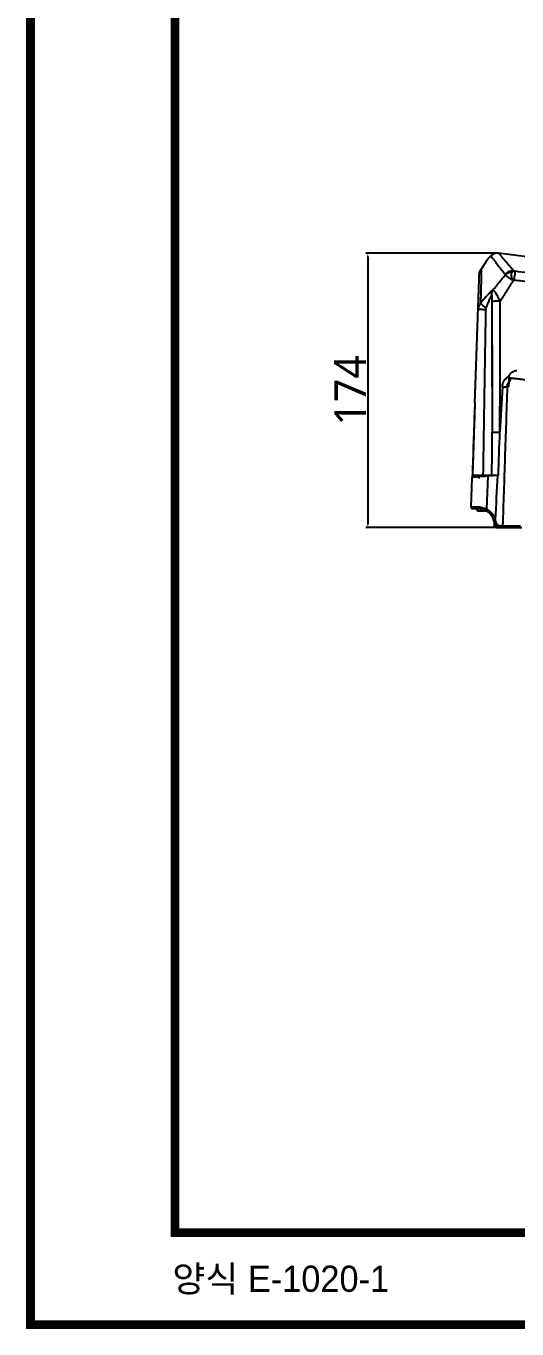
# Model space of a CAD drawing. Header units: millimetres. Extents: x 22 to 2359, y 6 to 1660.
# Drawn here: x 22 to 333, y 6 to 833 of the extents above; entities that cross this region are included whole.
import ezdxf

# ---------------------------------------------------------------- set-up
doc = ezdxf.new("R2010")
doc.units = ezdxf.units.MM
doc.layers.get('0').update_dxf_attribs({"linetype": 'CONTINUOUS'})
doc.layers.get('Defpoints').update_dxf_attribs({"linetype": 'CONTINUOUS'})
doc.layers.add('1LINE', color=7, linetype='CONTINUOUS')
doc.layers.add('256', color=7, linetype='CONTINUOUS')
doc.styles.add('Annotative', font='malgun.ttf')
doc.styles.add('blockfont', font='simplex.shx')
doc.styles.add('hangul2', font='')
doc.styles.get('hangul2').set_extended_font_data('Gulim')
doc.dimstyles.new('WOO', dxfattribs={"dimtxt": 20, "dimasz": 2, "dimexe": 1.25, "dimexo": 0.3, "dimgap": 1, "dimtad": 1, "dimdec": 1, "dimzin": 1, "dimdsep": 46, "dimtxsty": 'Annotative', "dimcen": 0, "dimclrd": 1, "dimclre": 1, "dimclrt": 2, "dimadec": 0, "dimazin": 0, "dimtfac": 1, "dimtdec": 1, "dimtofl": 0, "dimtmove": 0, "dimatfit": 3, "dimfxl": 0, "dimarcsym": 0})

# ---------------------------------------------------------------- blocks, each defined once
blk = doc.blocks.new('*D11')
at = {"layer": '1LINE', "color": 1, "lineweight": -2}
for p, q in [((321.37, 688.46), (237.48, 688.46)), ((238.73, 686.46), (238.73, 516.45)), ((320.05, 514.45), (237.48, 514.45))]:
    blk.add_line(p, q, dxfattribs=at)
at = {"layer": '1LINE', "color": 1}
for points in [[(238.4, 686.46), (239.07, 686.46), (238.73, 688.46)], [(238.4, 516.45), (239.07, 516.45), (238.73, 514.45)]]:
    blk.add_solid(points, dxfattribs=at)
at = {"layer": 'Defpoints', "color": 0}
for p in [(321.67, 688.46), (238.73, 514.45), (320.35, 514.45)]:
    blk.add_point(p, dxfattribs=at)
at = {"layer": '1LINE', "color": 2, "insert": (227.51, 601.46), "char_height": 20, "attachment_point": 5, "rotation": 90, "style": 'Annotative'}
blk.add_mtext('174', dxfattribs=at)

msp = doc.modelspace()

# ---------------------------------------------------------------- linework, layer by layer
for p, q in [((357.41, 683.87), (321.67, 688.46)), ((304.3, 527.49), (304.95, 545.97)), ((305.01, 547.66), (304.96, 546.39)), ((305.19, 552.93), (305.09, 550.11)), ((308, 547.55), (308, 547.45)), ((309.6, 547.45), (308.96, 545.53)), ((309.57, 547.45), (309.56, 547.32)), ((314.25, 526.07), (314.98, 547.01)), ((320.99, 547.45), (314.98, 547.45)), ((320.99, 547.42), (314.98, 547.02)), ((304.3, 527.49), (304.37, 527.49)), ((306.3, 526.45), (305.3, 526.45)), ((307.77, 525.95), (307.77, 526.44)), ((313.85, 524.95), (316.13, 524.95)), ((318.97, 514.45), (318.97, 518.55)), ((319.97, 514.45), (318.97, 514.45)), ((319.22, 516.94), (319.24, 515.93)), ((319.97, 514.45), (319.97, 514.67)), ((319.97, 514.45), (320.74, 514.45)), ((320.74, 514.45), (320.74, 515.34)), ((320.74, 514.45), (322.48, 514.45))]:
    msp.add_line(p, q)
for centre, radius, start in [((305.3, 527.45), 1, 178), ((308.77, 525.95), 1, 180), ((320.74, 515.95), 1.5, 181)]:
    msp.add_arc(centre, radius, start, 270)
for centre, major_axis, ratio, start_param, end_param in [((331.24, 671.51), (5.39, -3.37), 0.091937, 3.281576, 4.693713), ((322.61, 657.88), (-5, -0.02), 0.034899, 4.712257, 6.175278), ((324.05, 603.95), (3.1, -0.17), 0.056014, 4.714295, 6.217393), ((333.16, 609.05), (5, -0.21), 0.048817, 2.952488, 3.242314), ((306.47, 545.93), (1.1, 1.06), 0.994683, 1.851321, 2.341405), ((306.47, 545.93), (1.1, 1.06), 0.994683, 0.800187, 1.504453), ((314.25, 526.04), (0.491, 0.871), 0.017139, 1.540386, 3.141593), ((319.62, 518.65), (0.98, 0.2), 0.043301, 1.598749, 3.141592), ((320.74, 515.95), (-1.5, -0.03), 0.01745, 0, 1.07672), ((323.54, 515.45), (0, 1), 0.720332, 1.514008, 3.141593)]:
    msp.add_ellipse(centre, major_axis=major_axis, ratio=ratio, start_param=start_param, end_param=end_param)
for points, degree in [([(316.77, 686.83), (315.03, 685.16)], 1), ([(315.04, 685.17), (314.1, 683.84)], 1), ([(310.17, 677.56), (310.06, 677.38), (309.95, 677.19), (309.83, 677)], 3), ([(318.1, 665.19), (320.69, 668.39), (323.27, 671.59), (325.86, 674.79)], 3), ([(330.83, 671.08), (326.69, 664.5), (322.61, 658.06)], 2), ([(330.83, 671.08), (331.07, 671.22), (331.3, 671.4), (331.58, 671.37)], 3), ([(406.4, 662.25), (371.14, 666.55), (331.58, 671.37)], 2), ([(317.34, 662.12), (317.24, 663.15), (317.49, 664.3), (318.1, 665.19)], 3), ([(324.05, 603.78), (323.52, 594.16), (323, 584.55), (322.47, 574.94)], 3), ([(328.18, 609.24), (328.11, 607.4), (328.03, 605.57), (327.95, 603.74)], 3), ([(328.25, 609.34), (328.1, 605.68)], 1), ([(306.64, 593.55), (305.84, 570.03), (305.08, 546.52)], 2), ([(306.58, 592.71), (306.16, 580.62), (305.73, 568.53), (305.31, 556.44)], 3), ([(306.44, 587.66), (306.08, 577.25), (305.72, 566.84), (305.35, 556.43)], 3), ([(317.49, 574.98), (317.2, 547.45)], 1), ([(321.54, 547.45), (321.85, 556.62), (322.16, 565.78), (322.47, 574.94)], 3), ([(305.35, 556.43), (305.33, 556.43), (305.31, 556.43), (305.31, 556.44)], 3), ([(320.99, 547.44), (320.47, 538.1), (319.96, 528.76), (319.45, 519.41)], 3), ([(321.54, 547.45), (321.35, 547.45), (321.17, 547.45), (320.99, 547.44)], 3), ([(304.62, 527.13), (304.5, 526.71), (304.92, 526.53)], 2), ([(318.64, 518.45), (318.58, 518.73), (318.51, 519.01), (318.43, 519.29)], 3), ([(319.45, 519.41), (319.5, 519.17), (319.54, 518.93), (319.59, 518.69)], 3)]:
    msp.add_open_spline(points, degree=degree)
for points, degree, knots in [([(316.77, 686.84), (316.77, 686.84), (316.92, 686.63), (317.57, 685.74), (318.6, 684.35), (319.95, 682.59), (321.62, 680.46), (323.61, 677.95), (325.19, 675.98), (325.96, 675.02)], 3, [0, 0, 0, 0, 0.152381, 0.313347, 0.460042, 0.591157, 0.732395, 0.868676, 1, 1, 1, 1]), ([(321.73, 688.46), (321.22, 688.52), (320.19, 688.53), (318.67, 688.13), (317.51, 687.52), (316.97, 686.98), (316.81, 686.8)], 3, [0, 0, 0, 0, 0.28233, 0.574359, 0.866392, 1, 1, 1, 1]), ([(321.7, 688.46), (321.7, 688.46), (321.82, 688.33), (322.24, 687.87), (323.05, 686.96), (324.79, 684.99), (327.5, 681.84), (329.71, 679.23), (330.84, 677.89), (331.38, 677.25)], 3, [0, 0, 0, 0, 0.152275, 0.2341, 0.313233, 0.591055, 0.814928, 0.911382, 1, 1, 1, 1]), ([(314.11, 683.85), (314.1, 683.85), (313.79, 683.38), (312.45, 681.29), (311.02, 678.97), (310.26, 677.7)], 3, [0, 0, 0, 0, 0.33838, 0.696355, 1, 1, 1, 1]), ([(315.03, 685.16), (315.03, 685.16), (315.03, 685.16), (314.84, 684.87), (314.14, 683.78), (313.31, 682.46), (312.57, 681.28), (311.7, 679.87), (311.02, 678.75), (310.67, 678.18)], 3, [0, 0, 0, 0, 0.000175, 0.25435, 0.506031, 0.627633, 0.754522, 0.873681, 1, 1, 1, 1]), ([(308.68, 652.81), (308.83, 657.03), (309.07, 664.12), (309.21, 668.12), (309.3, 670.69), (309.35, 671.99), (309.37, 672.58), (309.39, 673.13), (309.41, 673.66), (309.42, 674.14), (309.45, 674.8), (309.47, 675.38)], 2, [0, 0, 0, 0.25, 0.5, 0.6, 0.75, 0.75, 0.821429, 0.821429, 0.892857, 0.892857, 1, 1, 1]), ([(309.47, 675.38), (309.49, 675.62), (309.53, 676.14), (309.78, 676.88), (310.1, 677.47), (310.41, 677.89), (310.58, 678.08), (310.67, 678.18)], 3, [0, 0, 0, 0, 0.234147, 0.498933, 0.748462, 0.873759, 1, 1, 1, 1]), ([(309.51, 675.39), (309.52, 675.6), (309.54, 676.11), (309.72, 676.7), (309.88, 677.06), (309.92, 677.14)], 3, [0, 0, 0, 0, 0.338226, 0.854728, 1, 1, 1, 1]), ([(310.67, 678.18), (310.67, 677.85), (310.67, 677.15), (310.66, 675.78), (310.63, 673.87), (310.58, 671.55), (310.52, 668.8), (310.46, 666.07), (310.38, 663.08), (310.3, 660.02), (310.24, 657.85), (310.22, 656.79)], 3, [0, 0, 0, 0, 0.088719, 0.187768, 0.297156, 0.450953, 0.559522, 0.679375, 0.792385, 0.898826, 1, 1, 1, 1]), ([(310.25, 677.69), (310.28, 677.73), (310.41, 677.9), (310.56, 678.06), (310.67, 678.18)], 3, [0, 0, 0, 0, 0.215375, 1, 1, 1, 1]), ([(325.86, 674.79), (326.05, 674.95), (326.4, 675.27), (327.28, 675.84), (328.61, 676.53), (329.99, 676.98), (330.92, 677.13), (331.38, 677.17), (331.57, 677.17), (331.65, 677.17)], 3, [0, 0, 0, 0, 0.128978, 0.250035, 0.499174, 0.748354, 0.874568, 0.949903, 1, 1, 1, 1]), ([(325.86, 674.79), (325.88, 674.81), (325.91, 674.86), (325.94, 674.93), (325.97, 674.99), (325.96, 675.01), (325.96, 675.02)], 3, [0, 0, 0, 0, 0.245508, 0.494108, 0.742597, 1, 1, 1, 1]), ([(331.38, 677.25), (331.06, 677.28), (330.05, 677.34), (328.35, 676.94), (326.85, 676.03), (326.18, 675.26), (325.96, 675.02)], 3, [0, 0, 0, 0, 0.158326, 0.499985, 0.838735, 1, 1, 1, 1]), ([(331.65, 677.17), (331.4, 677.15), (331.03, 677.11), (330.56, 676.9), (330.17, 676.61), (329.82, 676.1), (329.63, 675.42), (329.59, 674.8), (329.61, 674.13), (329.74, 673.42), (330, 672.69), (330.34, 671.98), (330.63, 671.44), (330.83, 671.08)], 3, [0, 0, 0, 0, 0.125111, 0.187412, 0.249767, 0.374904, 0.499893, 0.56243, 0.625098, 0.750236, 0.812592, 0.874893, 1, 1, 1, 1]), ([(331.65, 677.17), (331.58, 677.19), (331.45, 677.22), (331.4, 677.24), (331.38, 677.25)], 3, [0, 0, 0, 0, 0.521451, 1, 1, 1, 1]), ([(331.58, 671.37), (331.76, 672.78), (331.93, 674.17), (332.21, 676.23), (332.31, 676.9), (332.34, 677.04)], 3, [0, 0, 0, 0, 0.5, 0.5, 1, 1, 1, 1]), ([(331.65, 677.17), (331.67, 677.17), (331.73, 677.16), (331.81, 677.14), (331.9, 677.12), (332.01, 677.1), (332.15, 677.07), (332.28, 677.05), (332.34, 677.04)], 3, [0, 0, 0, 0, 0.1349, 0.267582, 0.397205, 0.523119, 0.763649, 1, 1, 1, 1]), ([(407.08, 667.29), (397.63, 668.53), (377.98, 671.09), (353.06, 674.34), (337.61, 676.36), (332.34, 677.04)], 3, [0, 0, 0, 0, 0.37944, 0.788814, 1, 1, 1, 1]), ([(318.1, 665.19), (317.98, 665.11), (317.75, 664.96), (317.33, 664.61), (316.85, 664.18), (316.39, 663.74), (315.85, 663.2), (315.13, 662.45), (313.8, 661.02), (312.1, 659.08), (310.8, 657.49), (310.22, 656.79)], 3, [0, 0, 0, 0, 0.065194, 0.132535, 0.202184, 0.272701, 0.319308, 0.41077, 0.542736, 0.79583, 1, 1, 1, 1]), ([(317.34, 662.12), (317.28, 662.04), (317.17, 661.87), (316.89, 661.38), (316.32, 660.23), (315.48, 658.31), (314.52, 655.98), (313.92, 654.44), (313.64, 653.7)], 3, [0, 0, 0, 0, 0.047628, 0.100773, 0.223573, 0.493608, 0.76038, 1, 1, 1, 1]), ([(317.64, 657.88), (317.64, 658.24), (317.64, 658.91), (317.63, 659.84), (317.61, 660.62), (317.58, 661.25), (317.55, 661.73), (317.5, 662.03), (317.45, 662.15), (317.4, 662.18), (317.36, 662.14), (317.34, 662.12)], 3, [0, 0, 0, 0, 0.224286, 0.419601, 0.584491, 0.720674, 0.828706, 0.904379, 0.935553, 0.961734, 1, 1, 1, 1]), ([(322.61, 658.06), (322.37, 658.55), (321.87, 659.57), (321.12, 660.99), (320.4, 662.27), (319.86, 663.17), (319.47, 663.78), (319.1, 664.31), (318.71, 664.8), (318.35, 665.13), (318.17, 665.17), (318.1, 665.19)], 3, [0, 0, 0, 0, 0.138853, 0.288391, 0.42005, 0.547063, 0.610536, 0.67356, 0.794687, 0.904121, 1, 1, 1, 1]), ([(310.22, 656.79), (310, 656.5), (309.55, 655.92), (309.16, 655.1), (308.93, 654.41), (308.75, 653.71), (308.71, 653.17), (308.68, 652.81)], 3, [0, 0, 0, 0, 0.249629, 0.499535, 0.624688, 0.749782, 1, 1, 1, 1]), ([(313.64, 653.7), (312.87, 654.34), (312.01, 655.06), (310.72, 656.23), (310.31, 656.63), (310.22, 656.79)], 3, [0, 0, 0, 0, 0.5, 0.5, 1, 1, 1, 1]), ([(313.64, 653.7), (313.59, 653.54), (313.48, 653.19), (313.47, 652.83), (313.46, 652.63)], 3, [0, 0, 0, 0, 0.473008, 1, 1, 1, 1]), ([(317.64, 603.52), (317.65, 607.64), (317.67, 618.73), (317.67, 636.85), (317.65, 650.85), (317.64, 657.88)], 3, [0, 0, 0, 0, 0.227529, 0.611686, 1, 1, 1, 1]), ([(322.47, 574.94), (322.55, 588.65), (322.71, 616.35), (322.64, 644.06), (322.61, 658.06)], 3, [0, 0, 0, 0, 0.494769, 1, 1, 1, 1]), ([(306.61, 593.54), (307.06, 606.51), (307.52, 619.67), (308.1, 636.22), (308.68, 652.81)], 2, [0, 0, 0, 0.478045, 0.478045, 1, 1, 1]), ([(313.46, 652.63), (313.32, 644.17), (313.04, 627.04), (312.47, 591.98), (312.03, 565.39), (311.74, 547.45)], 3, [0, 0, 0, 0, 0.241466, 0.488466, 1, 1, 1, 1]), ([(317.67, 630.41), (317.67, 627.03), (317.67, 619.28), (317.66, 606.47), (317.61, 591.31), (317.54, 580.54), (317.49, 574.81)], 3, [0, 0, 0, 0, 0.182404, 0.418819, 0.691343, 1, 1, 1, 1]), ([(328.18, 609.24), (328.2, 609.4), (328.22, 609.72), (328.34, 610.36), (328.71, 611.45), (329.68, 612.8), (331.14, 613.7), (332.39, 614.03), (333.02, 614.04), (333.28, 614.04)], 3, [0, 0, 0, 0, 0.062848, 0.125998, 0.252105, 0.502929, 0.753706, 0.899295, 1, 1, 1, 1]), ([(324.05, 603.78), (324.09, 604.58), (324.48, 606.12), (325.15, 607.54), (326.07, 608.8), (327.22, 609.86), (328.1, 610.41), (328.32, 610.53)], 2, [0, 0, 0, 0.187692, 0.375384, 0.563076, 0.750768, 0.93846, 1, 1, 1]), ([(327.15, 603.77), (326.89, 596.15), (326.39, 581.09), (325.4, 551.66), (324.68, 529.86), (324.2, 515.49)], 3, [0, 0, 0, 0, 0.258883, 0.511844, 1, 1, 1, 1]), ([(327.15, 603.77), (327.17, 604.09), (327.23, 604.74), (327.56, 605.7), (327.91, 606.29), (328.13, 606.58)], 3, [0, 0, 0, 0, 0.322369, 0.644178, 1, 1, 1, 1]), ([(327.95, 603.74), (327.87, 603.74), (327.71, 603.75), (327.51, 603.76), (327.31, 603.77), (327.2, 603.77), (327.15, 603.77)], 3, [0, 0, 0, 0, 0.249994, 0.499992, 0.750009, 1, 1, 1, 1]), ([(327.95, 603.74), (327.94, 603.98), (327.91, 604.44), (328, 605.1), (328.12, 605.54), (328.2, 605.77), (328.21, 605.81)], 3, [0, 0, 0, 0, 0.342644, 0.65727, 0.946185, 1, 1, 1, 1]), ([(327.95, 603.74), (327.95, 604.07), (327.95, 604.69), (328.07, 605.59), (328.25, 606.41), (328.57, 607.37), (329.02, 608.24), (329.56, 608.95), (329.86, 609.25), (329.98, 609.37)], 3, [0, 0, 0, 0, 0.159842, 0.308436, 0.446358, 0.574509, 0.803554, 0.918928, 1, 1, 1, 1]), ([(338.74, 608.02), (338.11, 608.11), (337.16, 608.23), (336, 608.39), (334.33, 608.61), (332.61, 608.81), (330.95, 608.99), (329.86, 609.09), (328.92, 609.18), (328.43, 609.22), (328.18, 609.24)], 3, [0, 0, 0, 0, 0.124842, 0.187296, 0.249772, 0.499836, 0.624927, 0.75, 0.875024, 1, 1, 1, 1]), ([(305.31, 556.44), (305.31, 556.36), (305.3, 556.22), (305.29, 555.93), (305.29, 555.67), (305.28, 555.44), (305.27, 555.27), (305.27, 555.11), (305.26, 554.9), (305.25, 554.67), (305.24, 554.32), (305.22, 553.91), (305.21, 553.57), (305.21, 553.38), (305.2, 553.32)], 3, [0, 0, 0, 0, 0.04174, 0.082616, 0.163755, 0.204569, 0.245982, 0.288246, 0.331281, 0.418534, 0.506686, 0.68882, 0.914012, 1, 1, 1, 1]), ([(305.35, 556.43), (305.35, 556.37), (305.35, 556.2), (305.36, 556.01), (305.37, 555.83), (305.37, 555.74), (305.38, 555.69)], 3, [0, 0, 0, 0, 0.157003, 0.429109, 0.700963, 1, 1, 1, 1]), ([(305.08, 549.7), (305.07, 549.43), (305.05, 548.93), (305.03, 548.28), (305.02, 548.07), (305.02, 548.07)], 3, [0, 0, 0, 0, 0.263625, 0.501418, 1, 1, 1, 1]), ([(305.62, 547.18), (305.52, 547.12), (305.34, 546.98), (305.15, 546.7), (305.08, 546.38), (305.11, 546.18), (305.15, 546.09)], 3, [0, 0, 0, 0, 0.213732, 0.479259, 0.742457, 1, 1, 1, 1]), ([(314.98, 547.01), (314.52, 546.98), (313.63, 546.93), (312.34, 546.84), (310.9, 546.74), (309.37, 546.63), (307.84, 546.5), (306.59, 546.37), (305.67, 546.24), (305.26, 546.15), (305.14, 546.1), (305.13, 546.1)], 3, [0, 0, 0, 0, 0.099276, 0.194436, 0.285483, 0.429215, 0.570102, 0.711721, 0.854181, 0.994225, 1, 1, 1, 1]), ([(305.21, 553.35), (305.2, 553.07), (305.18, 552.26), (305.2, 551.41), (305.2, 550.83), (305.2, 550.62)], 3, [0, 0, 0, 0, 0.159879, 0.509093, 1, 1, 1, 1]), ([(314.98, 547.45), (314.7, 547.45), (314.15, 547.45), (313.33, 547.45), (312.54, 547.45), (311.78, 547.45), (311.06, 547.45), (310.37, 547.45), (309.73, 547.45), (309.13, 547.45), (308.59, 547.45), (308.11, 547.45), (307.68, 547.45), (307.31, 547.45), (307.01, 547.45), (306.77, 547.45), (306.6, 547.45), (306.49, 547.45), (306.45, 547.45), (306.46, 547.45), (306.48, 547.45)], 3, [0, 0, 0, 0, 0.0577, 0.115206, 0.172436, 0.229404, 0.286105, 0.342539, 0.398708, 0.454613, 0.510258, 0.565644, 0.620776, 0.675659, 0.730297, 0.784695, 0.838859, 0.892792, 0.946504, 1, 1, 1, 1]), ([(304.37, 527.51), (304.37, 527.45), (304.37, 527.32), (304.42, 527.12), (304.51, 526.93), (304.59, 526.82), (304.64, 526.76)], 3, [0, 0, 0, 0, 0.231508, 0.478168, 0.736076, 1, 1, 1, 1]), ([(304.57, 527.5), (304.63, 527.5), (304.84, 527.5), (305.41, 527.5), (306.5, 527.5), (307.66, 527.5), (308.24, 527.5)], 3, [0, 0, 0, 0, 0.110811, 0.327416, 0.664923, 1, 1, 1, 1]), ([(305.53, 526.45), (305.61, 526.45), (305.76, 526.45), (306.01, 526.45), (306.3, 526.45), (306.72, 526.45), (307.34, 526.45), (307.92, 526.45), (308.44, 526.45), (308.71, 526.45), (308.85, 526.45)], 3, [0, 0, 0, 0, 0.165986, 0.249642, 0.333418, 0.500654, 0.667077, 0.832674, 0.915932, 1, 1, 1, 1]), ([(307.81, 526.43), (307.83, 526.43), (307.88, 526.42), (308.25, 526.42), (308.65, 526.42), (308.88, 526.42), (308.9, 526.42)], 3, [0, 0, 0, 0, 0.333566, 0.658279, 0.97414, 1, 1, 1, 1]), ([(308.24, 527.5), (308.45, 527.5), (308.86, 527.49), (309.81, 527.42), (311.13, 527.22), (312.5, 526.83), (313.54, 526.42), (314.01, 526.19), (314.25, 526.07)], 3, [0, 0, 0, 0, 0.117289, 0.228491, 0.495315, 0.764189, 0.882073, 1, 1, 1, 1]), ([(308.85, 526.45), (309.03, 526.45), (309.46, 526.44), (310.19, 526.37), (311.07, 526.22), (311.98, 525.97), (312.85, 525.63), (313.43, 525.35), (313.72, 525.19), (313.76, 525.17)], 3, [0, 0, 0, 0, 0.125035, 0.287061, 0.466412, 0.650419, 0.821157, 0.977155, 1, 1, 1, 1]), ([(309.31, 524.95), (309.31, 524.95), (309.32, 524.95), (309.39, 524.95), (309.5, 524.95), (309.7, 524.95), (310.05, 524.95), (310.62, 524.95), (311.32, 524.95), (311.98, 524.95), (312.53, 524.95), (312.96, 524.95), (313.4, 524.95), (313.7, 524.95), (313.85, 524.95)], 3, [0, 0, 0, 0, 0.06362, 0.125923, 0.187788, 0.249975, 0.375071, 0.499964, 0.624859, 0.749946, 0.812103, 0.873929, 0.936244, 1, 1, 1, 1]), ([(313.76, 525.17), (313.84, 525.12), (314.22, 524.9), (314.88, 524.45), (315.72, 523.74), (316.56, 522.86), (317.36, 521.76), (318.03, 520.5), (318.36, 519.57), (318.49, 519.11)], 3, [0, 0, 0, 0, 0.039045, 0.164808, 0.303457, 0.457303, 0.62845, 0.818863, 1, 1, 1, 1]), ([(316.06, 523.39), (315.93, 523.52), (315.23, 524.2), (314.41, 524.73), (313.76, 525.16)], 3, [0, 0, 0, 0, 0.196483, 1, 1, 1, 1]), ([(313.81, 525.22), (313.81, 525.22), (313.81, 525.15), (313.81, 525.01), (313.83, 524.97), (313.85, 524.95)], 3, [0, 0, 0, 0, 0.044102, 0.362344, 1, 1, 1, 1]), ([(314.25, 526.07), (314.98, 525.66), (315.64, 525.14), (316.41, 524.53), (317.07, 523.8), (317.43, 523.39), (317.76, 522.94), (318.11, 522.45), (318.41, 521.93), (318.73, 521.36), (318.98, 520.76), (319.26, 520.1), (319.45, 519.41)], 2, [0, 0, 0, 0.25, 0.25, 0.5, 0.5, 0.625, 0.625, 0.75, 0.75, 0.875, 0.875, 1, 1, 1]), ([(318.49, 519.11), (318.5, 519.05), (318.56, 518.84), (318.61, 518.61), (318.64, 518.45)], 3, [0, 0, 0, 0, 0.271819, 1, 1, 1, 1]), ([(318.64, 518.45), (318.7, 518.21), (318.83, 517.7), (319.2, 516.93), (319.74, 516.16), (320.46, 515.47), (321.29, 514.95), (322.1, 514.65), (322.86, 514.48), (323.31, 514.46), (323.54, 514.45)], 3, [0, 0, 0, 0, 0.102844, 0.218936, 0.350166, 0.491632, 0.633606, 0.768348, 0.876103, 1, 1, 1, 1]), ([(319.59, 518.69), (319.63, 518.5), (319.71, 518.09), (319.94, 517.48), (320.23, 516.98), (320.53, 516.6), (321.02, 516.09), (321.69, 515.7), (322.39, 515.53), (322.69, 515.52), (322.82, 515.51)], 3, [0, 0, 0, 0, 0.110078, 0.232106, 0.366489, 0.436693, 0.507225, 0.772569, 0.891386, 1, 1, 1, 1]), ([(322.82, 515.51), (322.99, 515.51), (323.33, 515.51), (323.74, 515.51), (324.07, 515.5), (324.16, 515.49), (324.2, 515.49)], 3, [0, 0, 0, 0, 0.219206, 0.441756, 0.710465, 1, 1, 1, 1]), ([(323.54, 514.45), (323.74, 514.45), (324.15, 514.45), (324.54, 514.45), (324.82, 514.45), (324.99, 514.45), (325.13, 514.45), (325.17, 514.45), (325.2, 514.45)], 3, [0, 0, 0, 0, 0.219554, 0.441781, 0.570475, 0.707224, 0.850263, 1, 1, 1, 1]), ([(324.2, 515.49), (324.31, 515.49), (324.52, 515.49), (325.02, 515.5), (325.78, 515.49), (326.89, 515.49), (328.64, 515.49), (330.8, 515.49), (333.34, 515.49), (334.78, 515.49), (335.5, 515.49)], 3, [0, 0, 0, 0, 0.062502, 0.125003, 0.250006, 0.37501, 0.500014, 0.749999, 0.875, 1, 1, 1, 1]), ([(325.2, 514.45), (325.42, 514.45), (325.85, 514.45), (326.77, 514.45), (327.87, 514.45), (329.62, 514.45), (331.77, 514.45), (334.31, 514.45), (335.74, 514.45), (336.45, 514.45)], 3, [0, 0, 0, 0, 0.125046, 0.249976, 0.374934, 0.499975, 0.74997, 0.874923, 1, 1, 1, 1])]:
    msp.add_open_spline(points, degree=degree, knots=knots)
for points, weights in [([(313.46, 652.63), (310.73, 652.73), (308.68, 652.8), (308.68, 652.81)], [1.27552162205, 0.991119316685, 0.926893936171, 1.0828454805]), ([(317.49, 574.81), (317.74, 574.91), (319.81, 574.96), (322.47, 574.94)], [1.09444829641, 0.9342002442, 0.97786882585, 1.22545404136]), ([(305.2, 550.63), (305.13, 550.32), (305.09, 550.01), (305.08, 549.7)], [1.00258618207, 1.00584099414, 1.01216803815, 1.02156731412]), ([(314.98, 547.01), (314.96, 547.27), (314.96, 547.45), (314.98, 547.45)], [1.16426766713, 0.945170314707, 0.94524413582, 1.16448913047]), ([(307.81, 526.43), (307.82, 525.56), (308.44, 524.95), (309.31, 524.95)], [1.16736921124, 0.944210962761, 0.944210262922, 1.16736711172]), ([(319.45, 519.41), (318.88, 519.26), (318.48, 519.13), (318.49, 519.11)], [1.17383592998, 0.942055328469, 0.942054690008, 1.1738340146]), ([(324.2, 515.49), (324.18, 514.89), (324.6, 514.45), (325.2, 514.45)], [1.18061843287, 0.939699821941, 0.939793892428, 1.18090064433])]:
    msp.add_rational_spline(points, weights, degree=3)
msp.add_rational_spline([(308.24, 527.5), (308.23, 527.21), (308.3, 526.96), (308.41, 526.76), (308.52, 526.57), (308.67, 526.45), (308.85, 526.45)], [1.00664743367, 1.03094837879, 1.12187683336, 1.27943279739, 1.12187716482, 1.03094876138, 1.00664758705], degree=3, knots=[0, 0, 0, 0, 0.500001, 0.500001, 0.500001, 1, 1, 1, 1])
at = {"layer": '1LINE', "color": 4, "const_width": 5.55}
for points in [[(24.82, 8.44), (2356.12, 8.44), (2356.12, 1657), (24.82, 1657)], [(116.41, 66.72), (2264.53, 66.72), (2264.53, 1598.72), (116.41, 1598.72)]]:
    msp.add_lwpolyline(points, close=True, dxfattribs=at)

# ---------------------------------------------------------------- texts
at = {"layer": '1LINE', "style": 'hangul2'}
msp.add_text('양식 E-1020-1', height=16.6521, dxfattribs=at).set_placement((114.8, 29.21))
at = {"layer": '256', "color": 35, "linetype": 'Continuous', "insert": (27.91, 801.3), "char_height": 3.5, "attachment_point": 7, "line_spacing_factor": 0.903614, "style": 'blockfont'}
msp.add_mtext('\\W01.136;\\fsimplex.shx,bigfont.shx;              ', dxfattribs=at)

# ---------------------------------------------------------------- dimensions: what is measured, and where the dimension line sits
at = {"layer": '1LINE'}
dim = msp.add_linear_dim(base=(238.73, 514.45), p1=(321.67, 688.46), p2=(320.35, 514.45), angle=90, dimstyle='WOO', override={"dimdec": 0}, dxfattribs=at)
dim.commit()
dim.dimension.update_dxf_attribs({"geometry": '*D11', "text_midpoint": (227.51, 601.46)})

doc.saveas('drawing.dxf')
